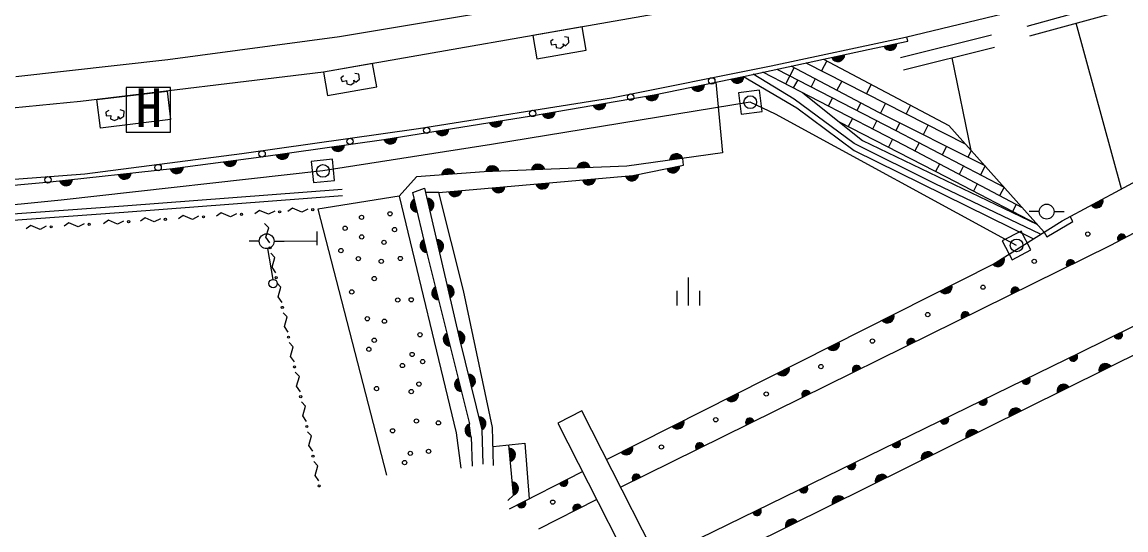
# Model space of a CAD drawing. Units: millimetres at full size, sheet at 1:1000; details may follow other scales. Extents: x -26383562 to 680000, y -222580654 to 380000.
# Drawn here: x 335266 to 387314, y 231514 to 255438 of the extents above; entities that cross this region are included whole.
import ezdxf
from ezdxf.enums import TextEntityAlignment as Align

# ---------------------------------------------------------------- set-up
doc = ezdxf.new("R2010")
doc.units = ezdxf.units.MM
doc.header["$LTSCALE"] = 1000
for name, color, linetype, lineweight in [('M-BGD', 7, 'Continuous', 25), ('M-BGD-EXST', 7, 'Continuous', 25), ('M-STR-STRC', 7, 'Continuous', 25)]:
    doc.layers.add(name, color=color, linetype=linetype, lineweight=lineweight)
doc.styles.add('ＭＳ ゴシック', font='')
doc.styles.get('ＭＳ ゴシック').set_extended_font_data('MS Gothic')

msp = doc.modelspace()

# ---------------------------------------------------------------- hatches: boundary and pattern name
at = {"layer": 'M-BGD'}
for points in [[(376511, 254434), (375899, 254305, 0.84072)], [(374052, 253910), (373440, 253778, 0.84072)], [(367449, 252504), (366836, 252378, 0.84072)], [(369302, 252885), (368689, 252759, 0.84072)], [(365276, 252049), (364659, 251944, 0.84072)], [(362794, 251626), (362177, 251521, 0.84072)], [(360400, 251217), (359783, 251112, 0.84072)], [(355395, 250404), (354777, 250305, 0.84072)], [(357914, 250807), (357296, 250708, 0.84072)], [(352946, 250011), (352328, 249912, 0.84072)], [(350474, 249651), (349855, 249564, 0.84072)], [(345390, 248942), (344770, 248859, 0.84072)], [(347858, 249282), (347238, 249195, 0.84072)], [(361430, 248560), (362055, 248585, 0.84072)], [(365795, 248931), (366415, 249017, 0.84072)], [(340412, 248325), (339790, 248258, 0.84072)], [(342871, 248604), (342250, 248525, 0.84072)], [(355044, 248233), (355668, 248281, 0.84072)], [(357125, 248391), (357750, 248416, 0.84072)], [(359286, 248476), (359911, 248501, 0.84072)], [(366276, 248664), (365663, 248537, 0.84072)], [(337646, 248025), (337024, 247958, 0.84072)], [(360113, 247865), (359489, 247810, 0.84072)], [(362308, 248056), (361684, 248001, 0.84072)], [(364333, 248264), (363713, 248178, 0.84072)], [(355998, 247507), (355375, 247452, 0.84072)], [(358035, 247684), (357411, 247629, 0.84072)], [(353914, 246479), (353768, 247088, 0.84072)], [(354348, 247145), (354490, 246535, 0.84072)], [(386220, 247103), (385669, 246806, 0.84072)], [(354366, 244591), (354220, 245200, 0.84072)], [(354801, 245199), (354943, 244590, 0.84072)], [(386956, 245120), (387312, 245308, 0.4608), (387024, 245422, 0.4608)], [(381570, 244360), (381038, 244030, 0.84072)], [(384539, 243916), (384899, 244094, 0.4608), (384615, 244216, 0.4608)], [(354923, 242353), (354772, 242960, 0.84072)], [(355299, 243055), (355441, 242446, 0.84072)], [(379105, 243055), (378547, 242774, 0.84072)], [(381927, 242628), (382288, 242806, 0.4608), (382003, 242928, 0.4608)], [(376369, 241675), (375810, 241393, 0.84072)], [(379579, 241470), (379939, 241648, 0.4608), (379655, 241770, 0.4608)], [(355465, 240173), (355314, 240780, 0.84072)], [(355807, 240866), (355953, 240257, 0.84072)], [(377019, 240208), (377379, 240385, 0.4608), (377095, 240507, 0.4608)], [(387115, 240830), (386755, 240652, 0.4608), (387039, 240530, 0.4608)], [(373800, 240379), (373241, 240097, 0.84072)], [(385001, 239788), (384640, 239611, 0.4608), (384924, 239488, 0.4608)], [(371434, 239185), (370875, 238903, 0.84072)], [(374452, 238942), (374813, 239120, 0.4608), (374529, 239242, 0.4608)], [(386047, 238942), (386608, 239220, 0.84072)], [(355997, 238033), (355846, 238640, 0.84072)], [(356300, 238847), (356449, 238239, 0.84072)], [(382770, 238698), (382409, 238522, 0.4608), (382692, 238399, 0.4608)], [(369025, 237970), (368467, 237688, 0.84072)], [(372068, 237767), (372429, 237944, 0.4608), (372145, 238066, 0.4608)], [(384079, 237967), (384640, 238245, 0.84072)], [(380735, 237705), (380374, 237529, 0.4608), (380657, 237406, 0.4608)], [(356794, 236837), (356944, 236229, 0.84072)], [(378923, 236820), (378562, 236644, 0.4608), (378845, 236521, 0.4608)], [(381809, 236843), (382370, 237120, 0.84072)], [(356455, 235894), (356375, 236514, 0.84072)], [(366469, 236681), (365910, 236399, 0.84072)], [(369416, 236459), (369776, 236636, 0.4608), (369492, 236758, 0.4608)], [(379772, 235833), (380333, 236111, 0.84072)], [(358237, 235367), (358293, 234743, 0.84072)], [(364053, 235462), (363494, 235180, 0.84072)], [(367055, 235294), (367415, 235472, 0.4608), (367131, 235594, 0.4608)], [(376648, 235710), (376287, 235534, 0.4608), (376570, 235411, 0.4608)], [(377669, 234791), (378230, 235069, 0.84072)], [(374536, 234679), (374175, 234503, 0.4608), (374459, 234380, 0.4608)], [(358379, 233773), (358434, 233149, 0.84072)], [(360963, 233893), (360605, 233711, 0.4608), (360891, 233593, 0.4608)], [(364067, 233821), (364427, 233999, 0.4608), (364143, 234121, 0.4608)], [(375502, 233718), (376062, 233995, 0.84072)], [(372279, 233578), (371918, 233402, 0.4608), (372202, 233278, 0.4608)], [(358980, 232883), (358622, 232700, 0.4608), (358908, 232582, 0.4608)], [(361273, 232398), (361631, 232581, 0.4608), (361345, 232699, 0.4608)], [(373468, 232710), (374029, 232988, 0.84072)], [(370084, 232506), (369723, 232330, 0.4608), (370006, 232207, 0.4608)], [(371268, 231620), (371829, 231898, 0.84072)]]:
    msp.add_hatch(color=256, dxfattribs=at).paths.add_polyline_path(points)

# ---------------------------------------------------------------- linework, layer by layer
for p, q in [((382661, 255248), (386983, 256433)), ((382787, 254789), (387109, 255974)), ((387112, 247583), (384972, 255388)), ((376679, 253766), (380977, 254840)), ((376825, 253181), (381123, 254254)), ((372217, 253514), (379730, 249709)), ((373205, 253618), (372961, 253137)), ((380021, 249384), (379122, 253754)), ((371668, 253298), (371466, 252904)), ((371466, 252904), (371267, 252521)), ((371839, 252712), (371616, 252340)), ((372661, 252771), (372465, 252391)), ((373916, 252653), (373689, 252226)), ((375301, 252507), (375077, 252065)), ((373476, 251871), (373276, 251483)), ((374810, 251632), (374629, 251279)), ((375973, 251612), (375737, 251142)), ((377150, 251527), (376944, 251120)), ((374414, 250895), (374219, 250514)), ((375572, 250794), (375370, 250401)), ((376649, 250684), (376471, 250332)), ((377984, 250594), (377750, 250129)), ((376311, 249915), (376118, 249539)), ((377568, 249756), (377362, 249366)), ((378850, 249576), (378648, 249190)), ((380021, 249384), (379862, 249066)), ((378524, 248752), (378342, 248398)), ((379657, 248660), (379448, 248264)), ((380670, 248659), (380452, 248243)), ((380306, 247810), (380129, 247470)), ((381567, 247659), (381354, 247256)), ((382141, 246840), (381969, 246510)), ((383228, 246510), (382751, 246510)), ((383928, 246510), (384406, 246510)), ((349165, 245578), (349170, 244921)), ((346449, 245116), (345971, 245116)), ((347101, 243316), (346856, 244771)), ((347149, 245116), (347626, 245116)), ((347626, 245116), (349168, 245128)), ((366692, 242082), (366692, 243410)), ((366159, 242082), (366159, 242779)), ((367225, 242082), (367225, 242779)), ((356505, 234513), (356455, 235894)), ((358256, 232513), (361689, 234264)), ((359624, 231558), (362358, 232951))]:
    msp.add_line(p, q, dxfattribs=at)
for points in [[(363482, 233533), (386603, 244934), (401596, 252843), (411147, 257498), (423793, 263698), (434655, 268975), (445003, 273110), (456829, 277898), (472653, 283897), (488531, 289553), (504584, 295549), (523273, 302401), (535735, 304871), (544736, 306356), (557794, 307794), (563018, 308257)], [(563768, 304005), (539497, 300957), (532243, 299681), (523711, 297632), (513306, 293820), (497949, 288158), (483337, 282739), (466036, 276363), (450533, 270123), (430366, 261988), (426746, 260445), (420188, 257242), (401506, 247930), (385135, 239853), (365216, 230130)], [(365830, 228926), (395679, 243714), (424929, 258187), (429310, 260201), (440140, 264554), (454667, 270516), (461676, 273473), (486569, 282612), (506080, 289812), (524471, 296512), (542745, 300167), (564289, 302653)], [(453130, 284771), (432828, 276509), (420259, 271762), (405269, 266213), (397016, 263552), (389388, 261471), (382024, 259536), (372885, 257405), (365112, 255809), (349474, 253085), (338013, 251693), (331557, 251065), (327811, 250840), (318106, 250244), (301863, 249865), (287125, 250295), (281551, 250590), (277537, 250918), (265342, 252214), (251534, 253855), (245287, 254597), (244448, 254546), (240340, 252244)], [(362816, 234838), (381054, 244039), (384313, 246077), (388685, 248428), (397786, 254410), (398397, 254844), (401218, 256438), (410657, 261616), (413591, 263149), (417092, 264968), (424612, 268771), (431232, 271941), (433560, 272976), (444658, 277326)], [(376924, 254734), (386188, 256976), (398908, 260702), (409169, 264007), (417829, 267073), (425999, 270342), (429080, 271481), (433860, 273384), (438343, 275103)], [(257386, 245424), (245981, 243474), (231278, 242653), (229522, 246029), (230528, 246690), (240602, 251990), (249494, 250950), (262313, 249229), (273045, 248071), (280655, 247446), (285659, 247057), (295679, 246651), (302333, 246636), (310991, 246640), (318415, 246919), (327610, 247403), (334054, 247973), (338218, 248287), (345624, 249245), (353954, 250431), (363061, 251876), (370585, 253381), (376924, 254734)], [(360305, 254621), (360179, 254517), (360232, 254361), (360441, 254403), (360453, 254245), (360652, 254202), (360802, 254316), (360784, 254421), (360883, 254325), (361048, 254477), (361028, 254711), (360837, 254740)], [(369279, 252880), (375154, 254147), (377028, 254543), (376979, 254747)], [(373059, 253695), (378962, 250567), (383461, 245544)], [(350429, 252901), (350302, 252796), (350355, 252640), (350565, 252682), (350577, 252524), (350775, 252481), (350926, 252595), (350908, 252700), (351007, 252604), (351171, 252756), (351151, 252990), (350960, 253019)], [(383292, 245439), (378323, 247825), (374497, 249714), (371665, 251800), (369733, 252978)], [(382443, 246680), (376877, 249623), (370191, 253077)], [(370853, 253220), (376471, 250332), (381567, 247659)], [(380670, 248659), (375657, 251183), (371537, 253367)], [(277305, 247439), (287421, 246744), (295238, 246406), (302921, 246304), (312491, 246395), (318111, 246592), (325030, 246955), (330731, 247372), (336583, 247910), (342357, 248536), (346532, 249095), (352328, 249912), (359284, 251027), (365071, 252014), (369279, 252880), (371796, 251397), (374495, 249386), (382954, 245227)], [(367972, 252611), (368299, 249278), (363780, 248653), (357055, 248388), (353858, 248142), (353052, 247230), (355736, 236085), (355955, 234416)], [(372080, 252101), (374897, 249858), (383146, 245895)], [(382159, 244915), (370796, 251099), (369601, 251665), (357399, 249676), (349449, 248428), (337109, 247046), (329203, 246256), (327335, 246072), (321169, 245837), (308867, 245230), (302881, 245275), (291042, 245453), (288295, 245591), (286114, 245608), (280126, 246226), (274307, 246810), (266277, 246149), (258130, 245479), (258090, 246023)], [(339351, 251273), (339209, 251192), (339234, 251029), (339448, 251034), (339433, 250877), (339621, 250801), (339789, 250887), (339789, 250994), (339870, 250882), (340058, 251004), (340079, 251238), (339895, 251299)], [(383146, 245895), (378857, 248133), (373811, 250723)], [(354915, 247412), (364063, 248208), (366458, 248701), (366415, 249017)], [(350357, 247546), (340042, 246766), (330238, 246060), (326466, 245821), (319232, 245552), (310219, 245090), (305856, 244897), (303903, 244810), (298360, 244093), (290384, 243747), (282778, 243135), (283677, 235855), (284123, 231856)], [(350380, 247247), (340064, 246467), (330258, 245761), (326482, 245522), (319246, 245253), (310233, 244790), (305869, 244597), (303929, 244511), (298386, 243794), (290402, 243448), (283114, 242861), (283975, 235890), (284421, 231889)], [(353052, 247230), (349205, 246618), (352456, 234092)], [(356375, 236514), (354374, 244557), (353692, 247406), (354238, 247620), (355895, 240492), (356944, 236229), (356999, 234606)], [(357497, 234541), (357448, 236343), (356080, 242800), (354915, 247412), (354289, 247402)], [(341789, 246170), (341502, 246027), (341070, 246215), (340846, 246055)], [(343584, 246287), (343298, 246145), (342865, 246333), (342641, 246173)], [(345380, 246405), (345093, 246263), (344661, 246451), (344437, 246290)], [(347176, 246523), (346889, 246381), (346457, 246569), (346233, 246408)], [(348738, 246626), (348451, 246483), (348019, 246671), (347795, 246511)], [(383461, 245544), (383579, 245325), (384810, 246036), (384681, 246275)], [(336402, 245816), (336115, 245674), (335683, 245862), (335459, 245701)], [(338197, 245934), (337911, 245791), (337478, 245980), (337254, 245819)], [(340056, 246056), (339769, 245913), (339337, 246102), (339113, 245941)], [(346947, 245033), (346766, 245298), (346893, 245752), (346703, 245951)], [(347236, 243632), (347056, 243896), (347183, 244350), (346993, 244550)], [(347526, 242230), (347345, 242494), (347472, 242948), (347282, 243148)], [(347815, 240828), (347634, 241093), (347761, 241547), (347571, 241746)], [(348104, 239427), (347924, 239691), (348051, 240145), (347861, 240345)], [(348394, 238025), (348213, 238289), (348340, 238743), (348150, 238943)], [(348683, 236623), (348503, 236888), (348629, 237342), (348440, 237541)], [(348973, 235221), (348792, 235486), (348919, 235940), (348729, 236140)], [(357473, 235442), (358975, 235597), (359177, 232983)], [(358174, 232899), (358434, 233149), (358224, 235520)], [(349262, 233820), (349081, 234084), (349208, 234538), (349018, 234738)]]:
    msp.add_lwpolyline(points, dxfattribs=at)
for points in [[(359543, 253703), (361864, 254108), (361672, 255210), (359351, 254805)], [(349666, 251982), (351988, 252387), (351796, 253489), (349474, 253085)], [(338795, 251788), (342100, 252189), (342263, 250843), (338958, 250442)], [(369167, 251107), (370159, 251231), (370035, 252223), (369043, 252099)], [(349003, 247880), (349997, 247982), (349895, 248977), (348900, 248874)], [(381946, 244241), (382834, 244702), (382373, 245590), (381485, 245129)], [(360526, 236545), (365295, 227190), (366422, 227764), (361653, 237120)]]:
    msp.add_lwpolyline(points, close=True, dxfattribs=at)
for centre, radius in [((367786, 252668), 150), ((363961, 251903), 150), ((369601, 251665), 300), ((359340, 251134), 150), ((354345, 250341), 150), ((350731, 249821), 150), ((346582, 249230), 150), ((341680, 248584), 150), ((349449, 248428), 300), ((336488, 248006), 150), ((383578, 246510), 350), ((342022, 246147), 50), ((343818, 246265), 50), ((345613, 246382), 50), ((347409, 246500), 50), ((348971, 246603), 50), ((351272, 246238), 100), ((352616, 246406), 100), ((336635, 245793), 50), ((338431, 245911), 50), ((340289, 246033), 50), ((350498, 245727), 100), ((352828, 245664), 100), ((346799, 245116), 350), ((351280, 245316), 100), ((352333, 245062), 100), ((382159, 244915), 300), ((385517, 245452), 100), ((346956, 244799), 50), ((350298, 244674), 100), ((351121, 244292), 100), ((352200, 244168), 100), ((353102, 244301), 100), ((382991, 244166), 100), ((347101, 243116), 200), ((347246, 243397), 50), ((351873, 243354), 100), ((350811, 242727), 100), ((380573, 242949), 100), ((347535, 241996), 50), ((352978, 242344), 100), ((353615, 242353), 100), ((351545, 241460), 100), ((377970, 241657), 100), ((352350, 241346), 100), ((347825, 240594), 50), ((351873, 240450), 100), ((354030, 240707), 100), ((375359, 240408), 100), ((351616, 240026), 100), ((353659, 239779), 100), ((354154, 239442), 100), ((348114, 239192), 50), ((353199, 239258), 100), ((372931, 239208), 100), ((353977, 238382), 100), ((351979, 238170), 100), ((353615, 238029), 100), ((370353, 237916), 100), ((348403, 237791), 50), ((348693, 236389), 50), ((353860, 236644), 100), ((354896, 236557), 100), ((367974, 236704), 100), ((352736, 236183), 100), ((354434, 235216), 100), ((365412, 235418), 100), ((348982, 234987), 50), ((353302, 234686), 100), ((353572, 235121), 100), ((349271, 233586), 50), ((360287, 232822), 100)]:
    msp.add_circle(centre, radius, dxfattribs=at)
for centre, radius, start, end in [((376194, 254423), 318, 201.8148, 2.0325), ((373734, 253897), 318, 202.0635, 2.2813), ((367132, 252494), 318, 201.5179, 1.7356), ((368985, 252875), 318, 201.5179, 1.7356), ((364958, 252050), 318, 199.5732, 359.791), ((362477, 251627), 318, 199.5732, 359.791), ((360082, 251218), 318, 199.5732, 359.791), ((355077, 250408), 318, 198.9948, 359.2125), ((357596, 250812), 318, 198.9948, 359.2125), ((352628, 250016), 318, 198.9948, 359.2125), ((350157, 249661), 318, 197.916, 358.1337), ((345073, 248955), 318, 197.5177, 357.7354), ((347541, 249292), 318, 197.916, 358.1337), ((361744, 248518), 318, 12.1406, 172.3583), ((366112, 248920), 318, 17.7705, 177.9882), ((340095, 248346), 318, 196.0833, 356.3011), ((342554, 248619), 318, 197.2142, 357.4319), ((355360, 248203), 318, 14.301, 174.5187), ((357440, 248349), 318, 12.1406, 172.3583), ((359600, 248434), 318, 12.1406, 172.3583), ((365958, 248654), 318, 201.5219, 1.7396), ((337329, 248046), 318, 196.0833, 356.3011), ((359796, 247892), 318, 194.864, 355.0817), ((361991, 248083), 318, 194.864, 355.0817), ((364016, 248275), 318, 197.8445, 358.0622), ((355682, 247534), 318, 194.864, 355.0817), ((357718, 247711), 318, 194.864, 355.0817), ((353894, 246796), 318, 113.3726, 273.5904), ((354366, 246828), 318, 292.9799, 93.1976), ((385919, 247003), 318, 218.1658, 18.3835), ((354346, 244909), 318, 113.3726, 273.5904), ((354819, 244882), 318, 292.9799, 93.1976), ((387119, 245242), 203, 18.8518, 216.7751), ((381275, 244242), 318, 221.7181, 21.9358), ((384705, 244033), 203, 17.2868, 215.2101), ((354900, 242670), 318, 113.8557, 274.0734), ((355317, 242738), 318, 292.9799, 93.1976), ((378802, 242963), 318, 216.6606, 16.8783), ((382093, 242745), 203, 17.2868, 215.2101), ((376065, 241583), 318, 216.6606, 16.8783), ((379745, 241587), 203, 17.2868, 215.2101), ((355442, 240490), 318, 113.8557, 274.0734), ((355827, 240549), 318, 293.3756, 93.5933), ((377185, 240325), 203, 17.2868, 215.2101), ((386949, 240712), 203, 197.2997, 35.2231), ((373496, 240287), 318, 216.6606, 16.8783), ((384835, 239671), 203, 197.0559, 34.9793), ((371130, 239093), 318, 216.6606, 16.8783), ((374618, 239059), 203, 17.2868, 215.2101), ((386352, 239032), 318, 36.2461, 196.4639), ((355974, 238350), 318, 113.8557, 274.0734), ((356322, 238530), 318, 293.7087, 93.9264), ((382603, 238582), 203, 197.0559, 34.9793), ((368721, 237878), 318, 216.6606, 16.8783), ((372235, 237884), 203, 17.2868, 215.2101), ((384384, 238057), 318, 36.2461, 196.4639), ((380568, 237588), 203, 197.0559, 34.9793), ((356816, 236520), 318, 293.7087, 93.9264), ((378756, 236704), 203, 197.0559, 34.9793), ((382114, 236933), 318, 36.2461, 196.4639), ((356469, 236211), 318, 107.3106, 267.5283), ((366165, 236588), 318, 216.6606, 16.8783), ((369582, 236576), 203, 17.2868, 215.2101), ((380076, 235923), 318, 36.2461, 196.4639), ((358211, 235050), 318, 284.9615, 85.1792), ((363749, 235370), 318, 216.6606, 16.8783), ((367221, 235412), 203, 17.2868, 215.2101), ((376481, 235593), 203, 197.0559, 34.9793), ((377974, 234882), 318, 36.2461, 196.4639), ((374369, 234563), 203, 197.0559, 34.9793), ((358352, 233456), 318, 284.9615, 85.1792), ((360798, 233774), 203, 198.0495, 35.9729), ((364233, 233938), 203, 17.2868, 215.2101), ((375806, 233808), 318, 36.2461, 196.4639), ((372113, 233461), 203, 197.0559, 34.9793), ((358816, 232763), 203, 198.0495, 35.9729), ((361438, 232518), 203, 18.0495, 215.9729), ((373773, 232800), 318, 36.2461, 196.4639), ((369917, 232390), 203, 197.0559, 34.9793), ((371573, 231710), 318, 36.2461, 196.4639)]:
    msp.add_arc(centre, radius, start, end, dxfattribs=at)
at = {"layer": 'M-BGD-EXST'}
for p, q in [((342267, 252349), (340167, 252349)), ((340167, 252349), (340167, 250249)), ((342267, 250249), (342267, 252349)), ((340167, 250249), (342267, 250249))]:
    msp.add_line(p, q, dxfattribs=at)
at = {"layer": 'M-STR-STRC'}
msp.add_lwpolyline([(441521, 281624), (428077, 276301), (422883, 274194), (417454, 272136), (413407, 270674), (405868, 268078), (401969, 266759), (396525, 265114), (386527, 262263), (380371, 260688), (371098, 258565), (363687, 257003), (356738, 255821), (350240, 254739), (342144, 253652), (334964, 252855)], dxfattribs=at)

# ---------------------------------------------------------------- texts
at = {"layer": 'M-BGD-EXST', "style": 'ＭＳ ゴシック'}
msp.add_text('H', height=1833, dxfattribs=at).set_placement((340620, 249941), align=Align.BOTTOM_LEFT)

doc.saveas('drawing.dxf')
